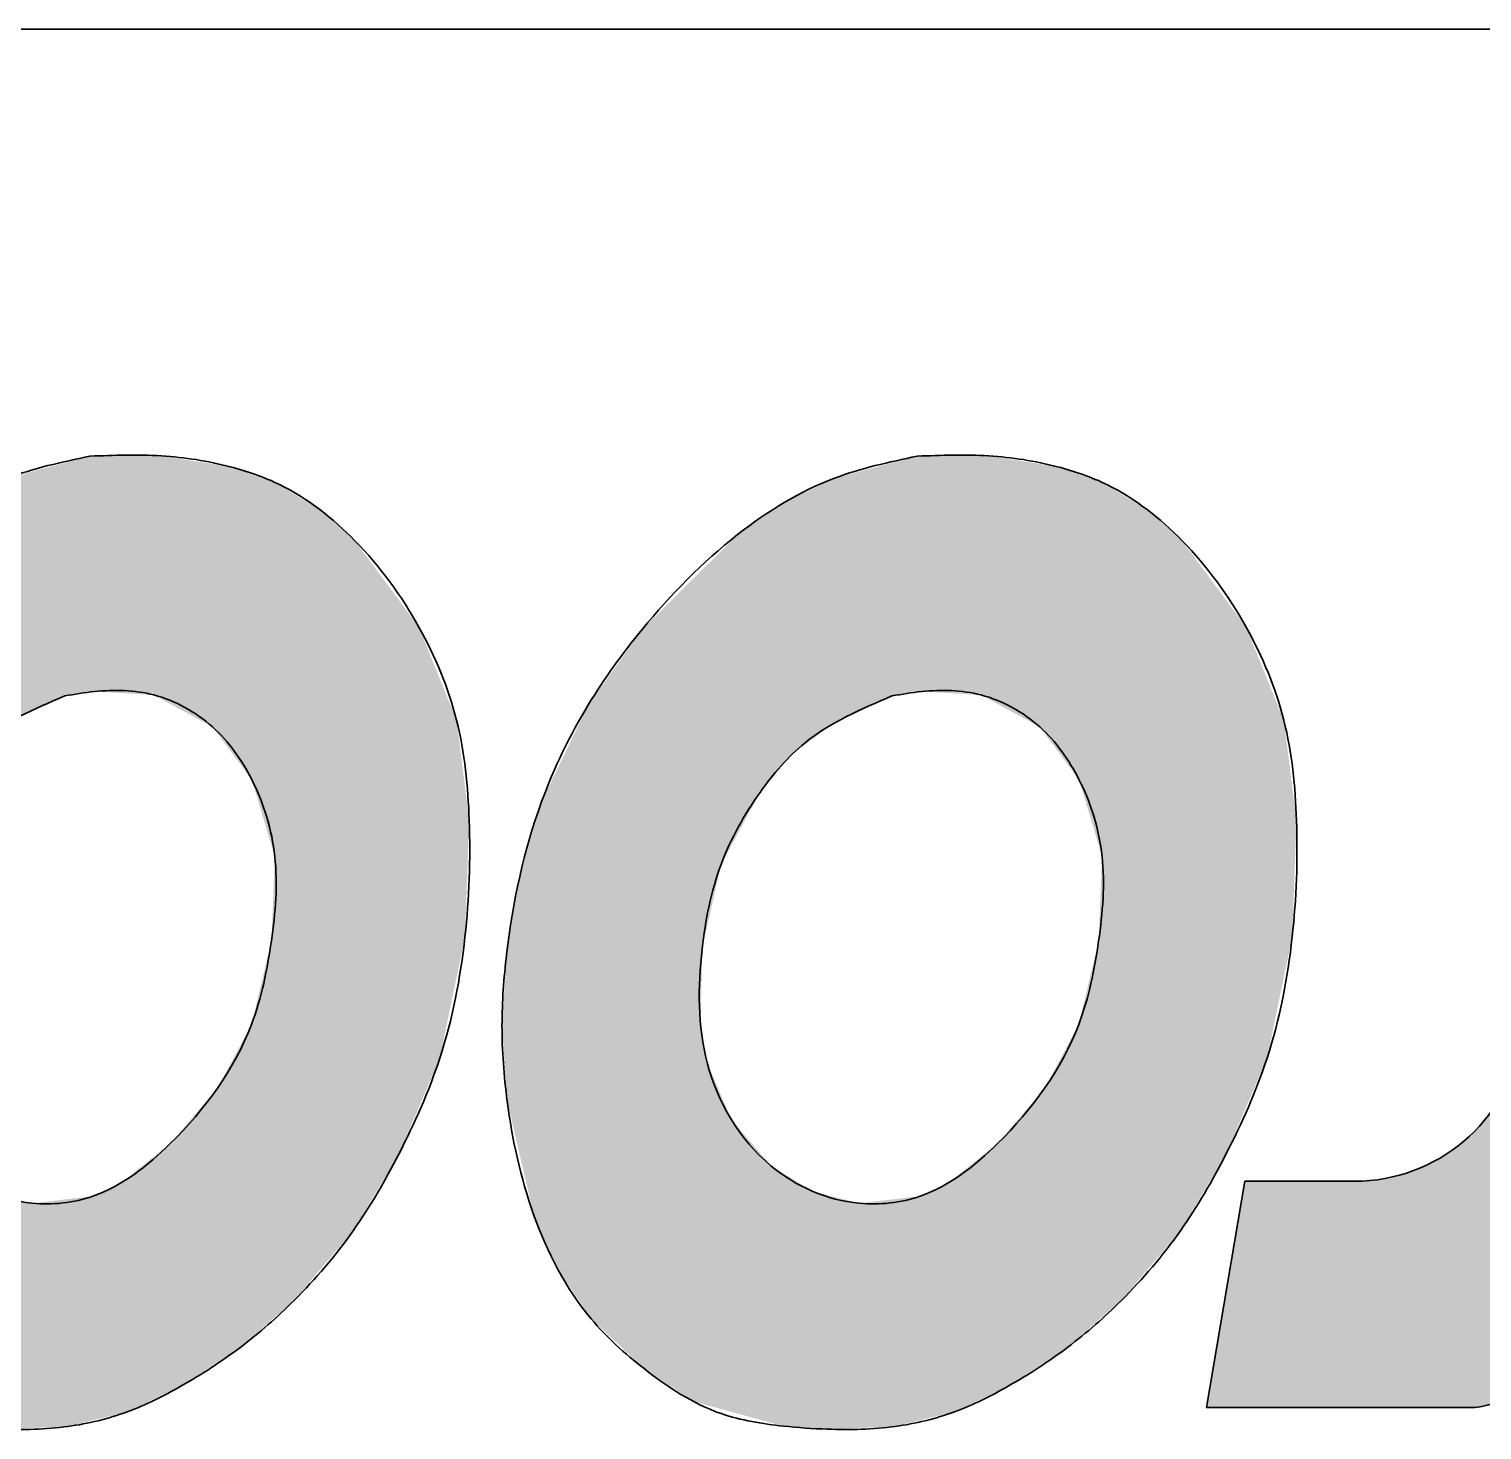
# Model space of a CAD drawing. Extents: x 23 to 417, y 3 to 294.
# Drawn here: x 306.97 to 315.95, y 41.58 to 50.24 of the extents above; entities that cross this region are included whole.
import ezdxf

# ---------------------------------------------------------------- set-up
doc = ezdxf.new("R2010")
doc.units = 0
doc.layers.get('0').update_dxf_attribs({"lineweight": 13})
doc.layers.add('6', color=7, linetype='Continuous', lineweight=13)

# ---------------------------------------------------------------- blocks, each defined once
blk = doc.blocks.new('BLOCK46')
at = {"color": 7, "lineweight": 5}
for points in [[(306.8362, 47.4633), (307.1919, 46.1181), (307.3479, 47.5994), (307.3765, 46.1455)], [(307.3479, 47.5994), (307.3765, 46.1455), (307.7899, 47.6009)], [(307.3765, 46.1455), (307.7415, 46.1243), (307.7899, 47.6009), (308.1048, 45.9269)], [(307.7899, 47.6009), (308.1048, 45.9269), (308.2144, 47.5339), (308.3472, 45.6023)], [(308.2144, 47.5339), (308.3472, 45.6023), (308.5048, 47.4308)], [(306.5252, 47.3124), (306.5771, 45.7597), (306.8362, 47.4633)], [(306.5771, 45.7597), (306.8219, 45.9424), (306.8362, 47.4633), (307.1919, 46.1181)], [(308.3472, 45.6023), (308.4897, 45.1267), (308.5048, 47.4308), (308.6089, 42.3846)], [(308.5048, 47.4308), (308.6089, 42.3846), (308.7675, 47.2697), (308.9734, 42.8145)], [(306.2387, 47.1151), (306.3773, 45.5227), (306.5252, 47.3124), (306.5771, 45.7597)], [(308.7675, 47.2697), (308.9734, 42.8145), (308.9846, 47.0769), (309.2549, 43.287)], [(305.6493, 46.5295), (305.6603, 41.9635), (306.2387, 47.1151)], [(305.6603, 41.9635), (306.0194, 44.5553), (306.2387, 47.1151)], [(306.0194, 44.5553), (306.1366, 45.0774), (306.2387, 47.1151), (306.3773, 45.5227)], [(308.9846, 47.0769), (309.2549, 43.287), (309.3795, 46.5436), (309.5085, 43.8804)], [(305.3161, 46.0629), (305.3344, 42.2705), (305.6493, 46.5295), (305.6603, 41.9635)], [(309.3795, 46.5436), (309.5085, 43.8804), (309.6125, 45.9683), (309.6642, 44.6293)], [(305.0281, 45.4659), (305.1284, 42.5762), (305.3161, 46.0629), (305.3344, 42.2705)], [(309.6125, 45.9683), (309.6642, 44.6293), (309.6906, 45.349)], [(304.8924, 45.0008), (304.9783, 42.916), (305.0281, 45.4659), (305.1284, 42.5762)], [(308.4897, 45.1267), (308.4687, 44.6049), (308.6089, 42.3846), (308.3456, 44.0892)], [(304.8118, 44.5222), (304.8154, 43.6158), (304.8924, 45.0008), (304.9783, 42.916)], [(304.8154, 43.6158), (304.8118, 44.5222), (304.7831, 44.0689)], [(305.9691, 41.7588), (306.01, 44.0845), (305.6603, 41.9635), (306.0194, 44.5553)], [(306.522, 41.6081), (306.0509, 43.8531), (305.9691, 41.7588), (306.01, 44.0845)], [(308.6089, 42.3846), (308.3456, 44.0892), (308.2773, 42.0954), (308.1369, 43.6976)], [(306.4439, 43.2165), (306.1984, 43.5044), (306.522, 41.6081), (306.0509, 43.8531)], [(308.2773, 42.0954), (308.1369, 43.6976), (307.9092, 41.8546), (307.8441, 43.3535)], [(307.9092, 41.8546), (307.8441, 43.3535), (307.5787, 41.6967), (307.5392, 43.11)], [(306.4439, 43.2165), (306.522, 41.6081), (306.7, 43.0594), (306.7918, 41.5893)], [(307.5787, 41.6967), (307.5392, 43.11), (307.3658, 43.0286)], [(306.7, 43.0594), (306.7918, 41.5893), (306.9896, 42.9845), (307.2122, 41.606)], [(306.9896, 42.9845), (307.2122, 41.606), (307.3658, 43.0286), (307.5787, 41.6967)]]:
    blk.add_solid(points, dxfattribs=at)
blk = doc.blocks.new('BLOCK47')
at = {"color": 7, "lineweight": 5}
for points in [[(311.9461, 47.4633), (312.3018, 46.1181), (312.4578, 47.5994), (312.4864, 46.1455)], [(312.4578, 47.5994), (312.4864, 46.1455), (312.8997, 47.6009)], [(312.4864, 46.1455), (312.8514, 46.1243), (312.8997, 47.6009), (313.2147, 45.9269)], [(312.8997, 47.6009), (313.2147, 45.9269), (313.3243, 47.5339), (313.4571, 45.6023)], [(313.3243, 47.5339), (313.4571, 45.6023), (313.6147, 47.4308)], [(311.6351, 47.3124), (311.687, 45.7597), (311.9461, 47.4633)], [(311.687, 45.7597), (311.9318, 45.9424), (311.9461, 47.4633), (312.3018, 46.1181)], [(313.4571, 45.6023), (313.5995, 45.1267), (313.6147, 47.4308), (313.7188, 42.3846)], [(313.6147, 47.4308), (313.7188, 42.3846), (313.8774, 47.2697), (314.0833, 42.8145)], [(311.3486, 47.1151), (311.4872, 45.5227), (311.6351, 47.3124), (311.687, 45.7597)], [(313.8774, 47.2697), (314.0833, 42.8145), (314.0945, 47.0769), (314.3649, 43.287)], [(310.7592, 46.5295), (310.7702, 41.9635), (311.3486, 47.1151)], [(310.7702, 41.9635), (311.1293, 44.5553), (311.3486, 47.1151)], [(311.1293, 44.5553), (311.2465, 45.0774), (311.3486, 47.1151), (311.4872, 45.5227)], [(314.0945, 47.0769), (314.3649, 43.287), (314.4894, 46.5436), (314.6185, 43.8804)], [(310.426, 46.0629), (310.4443, 42.2705), (310.7592, 46.5295), (310.7702, 41.9635)], [(314.4894, 46.5436), (314.6185, 43.8804), (314.7224, 45.9683), (314.7741, 44.6293)], [(310.138, 45.4659), (310.2383, 42.5762), (310.426, 46.0629), (310.4443, 42.2705)], [(314.7224, 45.9683), (314.7741, 44.6293), (314.8005, 45.349)], [(310.0023, 45.0008), (310.0882, 42.916), (310.138, 45.4659), (310.2383, 42.5762)], [(313.5995, 45.1267), (313.5786, 44.6049), (313.7188, 42.3846), (313.4555, 44.0892)], [(309.9217, 44.5222), (309.9253, 43.6158), (310.0023, 45.0008), (310.0882, 42.916)], [(309.9253, 43.6158), (309.9217, 44.5222), (309.893, 44.0689)], [(311.079, 41.7588), (311.1199, 44.0845), (310.7702, 41.9635), (311.1293, 44.5553)], [(311.6319, 41.6081), (311.1608, 43.8531), (311.079, 41.7588), (311.1199, 44.0845)], [(313.7188, 42.3846), (313.4555, 44.0892), (313.3873, 42.0954), (313.2468, 43.6976)], [(311.5538, 43.2165), (311.3083, 43.5044), (311.6319, 41.6081), (311.1608, 43.8531)], [(313.3873, 42.0954), (313.2468, 43.6976), (313.0191, 41.8546), (312.954, 43.3535)], [(313.0191, 41.8546), (312.954, 43.3535), (312.6886, 41.6967), (312.6491, 43.11)], [(311.5538, 43.2165), (311.6319, 41.6081), (311.8098, 43.0594), (311.9018, 41.5893)], [(312.6886, 41.6967), (312.6491, 43.11), (312.4756, 43.0286)], [(311.8098, 43.0594), (311.9018, 41.5893), (312.0995, 42.9845), (312.3221, 41.606)], [(312.0995, 42.9845), (312.3221, 41.606), (312.4756, 43.0286), (312.6886, 41.6967)]]:
    blk.add_solid(points, dxfattribs=at)
blk = doc.blocks.new('BLOCK49')
at = {"color": 7, "lineweight": 5}
for points in [[(316.474, 41.9467), (316.7699, 47.4721), (316.1693, 43.9021), (316.1884, 43.9916)], [(316.474, 41.9467), (316.7236, 42.1447), (316.7699, 47.4721), (317.1192, 42.6079)], [(316.7699, 47.4721), (317.1192, 42.6079), (318.1208, 47.4721), (317.3589, 43.0969)], [(318.1208, 47.4721), (317.3589, 43.0969), (317.4309, 43.3433)], [(316.474, 41.9467), (316.1693, 43.9021), (316.1081, 43.7297), (316.1425, 43.8146)], [(316.474, 41.9467), (316.1081, 43.7297), (316.0177, 43.5707), (316.0664, 43.6482)], [(316.474, 41.9467), (316.0177, 43.5707), (315.9461, 41.7298), (315.9624, 43.4977)], [(315.9624, 43.4977), (315.9009, 43.4299), (315.9073, 41.7238), (315.9037, 41.7236)], [(315.9624, 43.4977), (315.9073, 41.7238), (315.9144, 41.7244), (315.9109, 41.7241)], [(315.9624, 43.4977), (315.9144, 41.7244), (315.9215, 41.7253), (315.918, 41.7248)], [(315.9624, 43.4977), (315.9215, 41.7253), (315.9286, 41.7263), (315.925, 41.7258)], [(315.9624, 43.4977), (315.9286, 41.7263), (315.9356, 41.7276), (315.9321, 41.7269)], [(315.9624, 43.4977), (315.9356, 41.7276), (315.9426, 41.729), (315.9391, 41.7283)], [(315.9624, 43.4977), (315.9426, 41.729), (315.9461, 41.7298)], [(315.8895, 41.7231), (315.8337, 43.3677), (315.6843, 43.2622), (315.7613, 43.3117)], [(315.9009, 43.4299), (315.8337, 43.3677), (315.893, 41.7232), (315.8895, 41.7231)], [(315.9009, 43.4299), (315.893, 41.7232), (315.9002, 41.7234), (315.8966, 41.7232)], [(315.9009, 43.4299), (315.9002, 41.7234), (315.9037, 41.7236)], [(315.8895, 41.7231), (315.6843, 43.2622), (315.5187, 43.1845), (315.6032, 43.2197)], [(315.8895, 41.7231), (315.5187, 43.1845), (315.3421, 43.1368), (315.4315, 43.1568)], [(315.8895, 41.7231), (315.1599, 43.1208), (314.2449, 41.7231), (314.4813, 43.1208)], [(315.8895, 41.7231), (315.3421, 43.1368), (315.1599, 43.1208), (315.2514, 43.1248)]]:
    blk.add_solid(points, dxfattribs=at)

msp = doc.modelspace()

# ---------------------------------------------------------------- linework, layer by layer
at = {"color": 7, "lineweight": 35}
msp.add_line((230.7625, 50.2375), (409.7625, 50.2375), dxfattribs=at)
at = {"layer": '6', "color": 7, "lineweight": 35, "ltscale": 0.035437}
msp.add_line((314.2449, 41.7231), (314.4813, 43.1208), dxfattribs=at)
at = {"layer": '6', "color": 7, "lineweight": 35, "ltscale": 0.016965}
msp.add_line((314.4813, 43.1208), (315.1599, 43.1208), dxfattribs=at)
at = {"layer": '6', "color": 7, "lineweight": 35, "ltscale": 0.041114}
msp.add_line((314.2449, 41.7231), (315.8895, 41.7231), dxfattribs=at)
at = {"layer": '6', "color": 7, "lineweight": 35}
for centre, radius, end in [((315.1599, 44.1635), 1.0427, 350.51377), ((315.8895, 41.9656), 0.2425, 283.50136)]:
    msp.add_arc(centre, radius, 270, end, dxfattribs=at)
for points, knots in [([(307.3479, 47.5994), (307.1744, 47.5624), (306.7742, 47.4771), (306.1811, 47.1091), (305.6911, 46.6063), (305.2852, 46.0471), (304.9626, 45.381), (304.8192, 44.6983), (304.7714, 44.0737), (304.8136, 43.531), (304.9492, 42.9021), (305.2467, 42.3215), (305.679, 41.9329), (306.0759, 41.672), (306.4818, 41.6076), (306.8413, 41.5827), (307.1996, 41.5895), (307.5804, 41.6822), (307.9349, 41.8608), (308.2843, 42.0872), (308.6468, 42.4058), (308.985, 42.8011), (309.2784, 43.3106), (309.5466, 43.9097), (309.6817, 44.6133), (309.7064, 45.3164), (309.6435, 45.9744), (309.3939, 46.569), (309.0264, 47.0744), (308.6076, 47.4071), (308.184, 47.5533), (307.7863, 47.6149), (307.4954, 47.6046), (307.3479, 47.5994)], [0, 0, 0, 0, 2.183735, 5.035582, 8.461905, 10.826463, 13.559634, 17.552544, 19.368535, 21.29885, 24.261949, 27.302126, 29.148446, 31.424898, 33.043708, 34.159085, 35.894158, 37.450985, 38.961599, 40.783559, 42.589721, 44.914372, 47.182552, 49.843664, 52.998076, 55.968098, 58.542149, 61.101774, 63.838328, 66.217107, 67.56891, 69.341288, 71.163761, 71.163761, 71.163761, 71.163761]), ([(312.4578, 47.5994), (312.2843, 47.5624), (311.8841, 47.4771), (311.291, 47.1091), (310.801, 46.6063), (310.3951, 46.0471), (310.0725, 45.381), (309.9291, 44.6983), (309.8813, 44.0737), (309.9235, 43.531), (310.0591, 42.9021), (310.3566, 42.3215), (310.7889, 41.9329), (311.1858, 41.672), (311.5917, 41.6076), (311.9512, 41.5827), (312.3095, 41.5895), (312.6903, 41.6822), (313.0448, 41.8608), (313.3942, 42.0872), (313.7567, 42.4058), (314.0949, 42.8011), (314.3883, 43.3106), (314.6565, 43.9097), (314.7916, 44.6133), (314.8163, 45.3164), (314.7534, 45.9744), (314.5038, 46.569), (314.1363, 47.0744), (313.7175, 47.4071), (313.2939, 47.5533), (312.8962, 47.6149), (312.6053, 47.6046), (312.4578, 47.5994)], [0, 0, 0, 0, 2.183735, 5.035582, 8.461905, 10.826463, 13.559634, 17.552544, 19.368535, 21.29885, 24.261949, 27.302126, 29.148446, 31.424898, 33.043708, 34.159085, 35.894158, 37.450985, 38.961599, 40.783559, 42.589721, 44.914372, 47.182552, 49.843664, 52.998076, 55.968098, 58.542149, 61.101774, 63.838328, 66.217107, 67.56891, 69.341288, 71.163761, 71.163761, 71.163761, 71.163761]), ([(307.1919, 46.1181), (307.002, 46.0372), (306.6831, 45.9007), (306.3467, 45.5054), (306.1073, 45.0778), (305.9941, 44.5022), (305.9887, 43.8274), (306.3557, 43.1952), (306.9133, 42.949), (307.4453, 43.0102), (307.9436, 43.4061), (308.3484, 43.9599), (308.4783, 44.6008), (308.523, 45.1203), (308.3829, 45.586), (308.1249, 45.9508), (307.7641, 46.1517), (307.4345, 46.1592), (307.2531, 46.1289), (307.1919, 46.1181)], [0, 0, 0, 0, 2.513693, 4.220079, 6.307806, 8.514575, 11.413178, 14.498349, 16.943706, 18.505579, 20.890224, 24.562194, 26.748755, 28.902228, 30.949576, 32.620224, 34.325233, 35.833122, 36.60227, 36.60227, 36.60227, 36.60227]), ([(312.3018, 46.1181), (312.1119, 46.0372), (311.793, 45.9007), (311.4566, 45.5054), (311.2172, 45.0778), (311.104, 44.5022), (311.0986, 43.8274), (311.4656, 43.1952), (312.0231, 42.949), (312.5552, 43.0102), (313.0535, 43.4061), (313.4583, 43.9599), (313.5882, 44.6008), (313.6329, 45.1203), (313.4928, 45.586), (313.2348, 45.9508), (312.874, 46.1517), (312.5444, 46.1592), (312.363, 46.1289), (312.3018, 46.1181)], [0, 0, 0, 0, 2.513693, 4.220079, 6.307806, 8.514575, 11.413178, 14.498349, 16.943706, 18.505579, 20.890224, 24.562194, 26.748755, 28.902228, 30.949576, 32.620224, 34.325233, 35.833122, 36.60227, 36.60227, 36.60227, 36.60227]), ([(315.9461, 41.7298), (316.0303, 41.7501), (316.3186, 41.8226), (316.7371, 42.1235), (317.127, 42.5757), (317.3391, 43.0026), (317.4086, 43.2607), (317.4309, 43.3433)], [0.118263, 0.118263, 0.118263, 0.118263, 1.185234, 3.786051, 6.29801, 8.543868, 9.602584, 9.602584, 9.602584, 9.602584])]:
    msp.add_open_spline(points, degree=3, knots=knots, dxfattribs=at)

# ---------------------------------------------------------------- block references
at = {"lineweight": 0}
for name in ['BLOCK46', 'BLOCK47', 'BLOCK49']:
    msp.add_blockref(name, (0, 0), dxfattribs=at)

doc.saveas('drawing.dxf')
